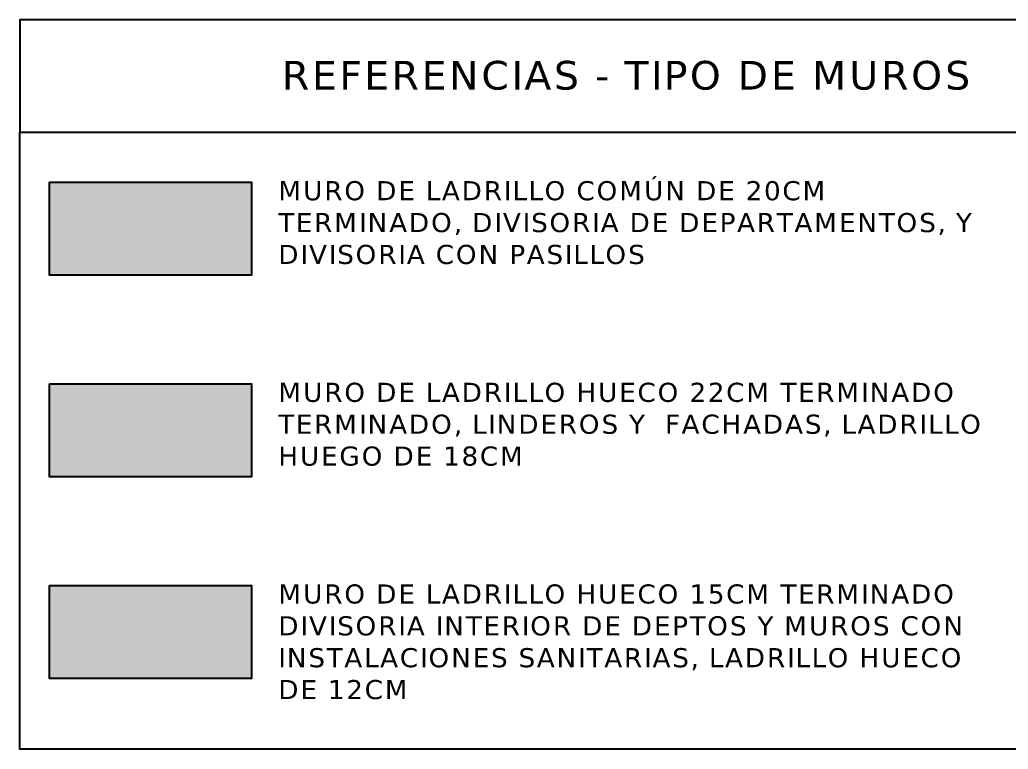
# Model space of a CAD drawing. Header units: metres. Extents: x 219 to 707, y -561 to -17.
# Drawn here: x 457.13 to 494.09, y -156.46 to -129.17 of the extents above; entities that cross this region are included whole.
import ezdxf

# ---------------------------------------------------------------- set-up
doc = ezdxf.new("R2010")
doc.units = ezdxf.units.M
for name, color, linetype in [('A-Muros', 4, 'Continuous'), ('A-Pisos', 1, 'Continuous'), ('Texto Referecnias Dr', 2, 'Continuous')]:
    doc.layers.add(name, color=color, linetype=linetype)
for name, color, linetype, transparency in [('M1-Muro Común 20', 12, 'Continuous', 0.5), ('M3- Muro Hueco 15', 113, 'Continuous', 0.7), ('M4-Muro Hueco 22', 42, 'Continuous', 0.5)]:
    doc.layers.add(name, color=color, linetype=linetype, transparency=transparency)
doc.styles.add('T25', font='romans.shx', dxfattribs={"height": 0.25})

msp = doc.modelspace()

# ---------------------------------------------------------------- hatches: boundary and pattern name
at = {"layer": 'M1-Muro Común 20', "transparency": 33554687}
h = msp.add_hatch(color=256, dxfattribs=at)
h.dxf.hatch_style = 1
h.paths.add_polyline_path([(458.238, -135.248), (465.798, -135.248), (465.798, -138.727), (458.238, -138.727)])
at = {"layer": 'M3- Muro Hueco 15', "transparency": 33554687}
h = msp.add_hatch(color=256, dxfattribs=at)
h.dxf.hatch_style = 1
h.paths.add_polyline_path([(458.238, -150.332), (465.798, -150.332), (465.798, -153.811), (458.238, -153.811)])
at = {"layer": 'M4-Muro Hueco 22', "transparency": 33554687}
h = msp.add_hatch(color=256, dxfattribs=at)
h.dxf.hatch_style = 1
h.paths.add_polyline_path([(458.238, -142.79), (465.798, -142.79), (465.798, -146.269), (458.238, -146.269)])

# ---------------------------------------------------------------- linework, layer by layer
at = {"layer": 'A-Muros'}
for points in [[(458.238, -135.248), (465.798, -135.248), (465.798, -138.727), (458.238, -138.727)], [(458.238, -142.79), (465.798, -142.79), (465.798, -146.269), (458.238, -146.269)], [(458.238, -150.332), (465.798, -150.332), (465.798, -153.811), (458.238, -153.811)]]:
    msp.add_lwpolyline(points, close=True, dxfattribs=at)
at = {"layer": 'A-Pisos'}
for points in [[(457.127, -133.377), (543.046, -133.377), (543.046, -129.17), (457.127, -129.17)], [(457.127, -133.377), (543.046, -133.377), (543.046, -156.455), (457.127, -156.455)]]:
    msp.add_lwpolyline(points, close=True, dxfattribs=at)

# ---------------------------------------------------------------- texts
at = {"layer": 'Texto Referecnias Dr', "attachment_point": 1, "line_spacing_factor": 0.72, "style": 'T25'}
for s, insert, char_height, width in [('\\pxsm1,ql;{\\fVerdana|b0|i0|c0|p34;\\H0.75x;\\T1.1;REFERENCIAS - TIPO DE MUROS}', (466.932, -130.709), 1.43, 40.26548), ('\\pxsm1,ql;{\\fVerdana|b0|i0|c0|p34;\\H0.75x;\\T1.1;MURO DE LADRILLO COMÚN DE 20CM TERMINADO, DIVISORIA DE DEPARTAMENTOS, Y DIVISORIA CON PASILLOS}', (466.795, -135.206), 0.953337, 26.84365), ('\\pxsm1,ql;{\\fVerdana|b0|i0|c0|p34;\\H0.75x;\\T1.1;MURO DE LADRILLO HUECO 22CM TERMINADO TERMINADO, LINDEROS Y  FACHADAS, LADRILLO HUEGO DE 18CM}', (466.795, -142.748), 0.953337, 26.84365), ('\\pxsm1,ql;{\\fVerdana|b0|i0|c0|p34;\\H0.75x;\\T1.1;MURO DE LADRILLO HUECO 15CM TERMINADO DIVISORIA INTERIOR DE DEPTOS Y MUROS CON INSTALACIONES SANITARIAS, LADRILLO HUECO DE 12CM}', (466.795, -150.29), 0.953337, 26.84365)]:
    msp.add_mtext(s, dxfattribs=dict(at, insert=insert, char_height=char_height, width=width))

doc.saveas('drawing.dxf')
